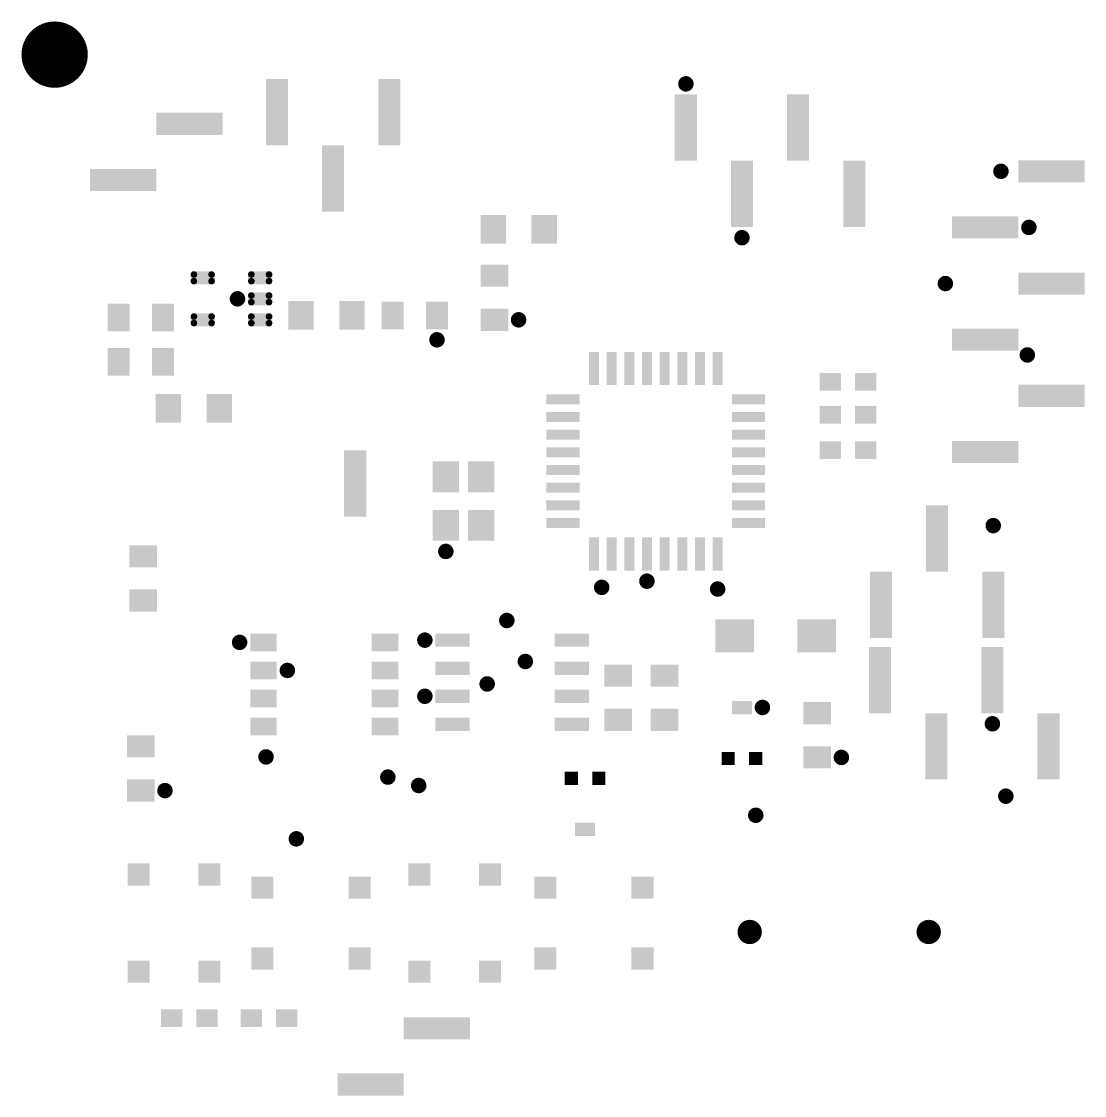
# Model space of a CAD drawing. Header units: millimetres. Extents: x -963 to 6509, y -1367 to 453.
# Drawn here: x -168.65 to -120.55, y 29.52 to 78.12 of the extents above; entities that cross this region are included whole.
import ezdxf

# ---------------------------------------------------------------- set-up
doc = ezdxf.new("R2010")
doc.units = ezdxf.units.MM
doc.header["$LTSCALE"] = 0.5
doc.layers.get('0').update_dxf_attribs({"lineweight": 60})
for name, color, linetype in [('BottomLayer', 5, 'Continuous'), ('MultiLayer', 9, 'Continuous'), ('TopLayer', 1, 'Continuous'), ('TopPaste', 8, 'Continuous')]:
    doc.layers.add(name, color=color, linetype=linetype)

# ---------------------------------------------------------------- blocks, each defined once
blk = doc.blocks.new('BA_1')
at = {"layer": 'BottomLayer', "const_width": 0.55}
for points in [[(-4.325, 0, 1), (-3.775, 0, 1)], [(3.775, 0, 1), (4.325, 0, 1)]]:
    blk.add_lwpolyline(points, format="xyb", close=True, dxfattribs=at)
at = {"layer": 'MultiLayer', "const_width": 0.55}
for points in [[(-4.325, 0, 1), (-3.775, 0, 1)], [(3.775, 0, 1), (4.325, 0, 1)]]:
    blk.add_lwpolyline(points, format="xyb", close=True, dxfattribs=at)
at = {"layer": 'TopLayer', "const_width": 0.55}
for points in [[(-4.325, 0, 1), (-3.775, 0, 1)], [(3.775, 0, 1), (4.325, 0, 1)]]:
    blk.add_lwpolyline(points, format="xyb", close=True, dxfattribs=at)
blk = doc.blocks.new('C0603_2')
at = {"layer": 'TopLayer'}
for points in [[(-1.283, -0.4), (-0.318, -0.4), (-1.283, 0.4), (-0.318, 0.4)], [(0.317, -0.4), (1.282, -0.4), (0.317, 0.4), (1.282, 0.4)]]:
    blk.add_solid(points, dxfattribs=at)
at = {"layer": 'TopPaste'}
for points in [[(-1.283, -0.4), (-0.318, -0.4), (-1.283, 0.4), (-0.318, 0.4)], [(0.317, -0.4), (1.282, -0.4), (0.317, 0.4), (1.282, 0.4)]]:
    blk.add_solid(points, dxfattribs=at)
blk = doc.blocks.new('C0603_3')
at = {"layer": 'TopLayer'}
for points in [[(-1.282, -0.4), (-0.317, -0.4), (-1.282, 0.4), (-0.317, 0.4)], [(0.318, -0.4), (1.283, -0.4), (0.318, 0.4), (1.283, 0.4)]]:
    blk.add_solid(points, dxfattribs=at)
at = {"layer": 'TopPaste'}
for points in [[(-1.282, -0.4), (-0.317, -0.4), (-1.282, 0.4), (-0.317, 0.4)], [(0.318, -0.4), (1.283, -0.4), (0.318, 0.4), (1.283, 0.4)]]:
    blk.add_solid(points, dxfattribs=at)
blk = doc.blocks.new('C0603_4')
at = {"layer": 'TopLayer'}
for points in [[(-1.282, -0.4), (-0.317, -0.4), (-1.282, 0.4), (-0.317, 0.4)], [(0.318, -0.4), (1.283, -0.4), (0.318, 0.4), (1.283, 0.4)]]:
    blk.add_solid(points, dxfattribs=at)
at = {"layer": 'TopPaste'}
for points in [[(-1.282, -0.4), (-0.317, -0.4), (-1.282, 0.4), (-0.317, 0.4)], [(0.318, -0.4), (1.283, -0.4), (0.318, 0.4), (1.283, 0.4)]]:
    blk.add_solid(points, dxfattribs=at)
blk = doc.blocks.new('C0603_5')
at = {"layer": 'TopLayer'}
for points in [[(-1.282, -0.4), (-0.317, -0.4), (-1.282, 0.4), (-0.317, 0.4)], [(0.318, -0.4), (1.283, -0.4), (0.318, 0.4), (1.283, 0.4)]]:
    blk.add_solid(points, dxfattribs=at)
at = {"layer": 'TopPaste'}
for points in [[(-1.282, -0.4), (-0.317, -0.4), (-1.282, 0.4), (-0.317, 0.4)], [(0.318, -0.4), (1.283, -0.4), (0.318, 0.4), (1.283, 0.4)]]:
    blk.add_solid(points, dxfattribs=at)
blk = doc.blocks.new('C0603_6')
at = {"layer": 'TopLayer'}
for points in [[(-1.282, -0.4), (-0.317, -0.4), (-1.282, 0.4), (-0.317, 0.4)], [(0.318, -0.4), (1.283, -0.4), (0.318, 0.4), (1.283, 0.4)]]:
    blk.add_solid(points, dxfattribs=at)
at = {"layer": 'TopPaste'}
for points in [[(-1.282, -0.4), (-0.317, -0.4), (-1.282, 0.4), (-0.317, 0.4)], [(0.318, -0.4), (1.283, -0.4), (0.318, 0.4), (1.283, 0.4)]]:
    blk.add_solid(points, dxfattribs=at)
blk = doc.blocks.new('MCPSOT_23_5__7')
at = {"layer": 'TopLayer', "const_width": 0.15}
for points in [[(-1.775, 1.1, 1), (-1.625, 1.1, 1)], [(-0.975, 1.1, 1), (-0.825, 1.1, 1)], [(0.825, 1.1, 1), (0.975, 1.1, 1)], [(1.625, 1.1, 1), (1.775, 1.1, 1)], [(-1.775, 0.8, 1), (-1.625, 0.8, 1)], [(-0.975, 0.8, 1), (-0.825, 0.8, 1)], [(0.825, 0.8, 1), (0.975, 0.8, 1)], [(1.625, 0.8, 1), (1.775, 0.8, 1)], [(-1.775, 0.15, 1), (-1.625, 0.15, 1)], [(-1.775, -0.15, 1), (-1.625, -0.15, 1)], [(-0.975, 0.15, 1), (-0.825, 0.15, 1)], [(-0.975, -0.15, 1), (-0.825, -0.15, 1)], [(-1.775, -0.8, 1), (-1.625, -0.8, 1)], [(-1.775, -1.1, 1), (-1.625, -1.1, 1)], [(-0.975, -0.8, 1), (-0.825, -0.8, 1)], [(-0.975, -1.1, 1), (-0.825, -1.1, 1)], [(0.825, -0.8, 1), (0.975, -0.8, 1)], [(0.825, -1.1, 1), (0.975, -1.1, 1)], [(1.625, -0.8, 1), (1.775, -0.8, 1)], [(1.625, -1.1, 1), (1.775, -1.1, 1)]]:
    blk.add_lwpolyline(points, format="xyb", close=True, dxfattribs=at)
at = {"layer": 'TopLayer'}
for points in [[(-1.85, 0.8), (-0.75, 0.8), (-1.85, 1.1), (-0.75, 1.1)], [(-1.7, 0.65), (-0.9, 0.65), (-1.7, 1.25), (-0.9, 1.25)], [(0.75, 0.8), (1.85, 0.8), (0.75, 1.1), (1.85, 1.1)], [(0.9, 0.65), (1.7, 0.65), (0.9, 1.25), (1.7, 1.25)], [(-1.85, -0.15), (-0.75, -0.15), (-1.85, 0.15), (-0.75, 0.15)], [(-1.7, -0.3), (-0.9, -0.3), (-1.7, 0.3), (-0.9, 0.3)], [(-1.85, -1.1), (-0.75, -1.1), (-1.85, -0.8), (-0.75, -0.8)], [(-1.7, -1.25), (-0.9, -1.25), (-1.7, -0.65), (-0.9, -0.65)], [(0.75, -1.1), (1.85, -1.1), (0.75, -0.8), (1.85, -0.8)], [(0.9, -1.25), (1.7, -1.25), (0.9, -0.65), (1.7, -0.65)]]:
    blk.add_solid(points, dxfattribs=at)
at = {"layer": 'TopPaste', "const_width": 0.15}
for points in [[(-1.775, 1.1, 1), (-1.625, 1.1, 1)], [(-0.975, 1.1, 1), (-0.825, 1.1, 1)], [(0.825, 1.1, 1), (0.975, 1.1, 1)], [(1.625, 1.1, 1), (1.775, 1.1, 1)], [(-1.775, 0.8, 1), (-1.625, 0.8, 1)], [(-0.975, 0.8, 1), (-0.825, 0.8, 1)], [(0.825, 0.8, 1), (0.975, 0.8, 1)], [(1.625, 0.8, 1), (1.775, 0.8, 1)], [(-1.775, 0.15, 1), (-1.625, 0.15, 1)], [(-1.775, -0.15, 1), (-1.625, -0.15, 1)], [(-0.975, 0.15, 1), (-0.825, 0.15, 1)], [(-0.975, -0.15, 1), (-0.825, -0.15, 1)], [(-1.775, -0.8, 1), (-1.625, -0.8, 1)], [(-1.775, -1.1, 1), (-1.625, -1.1, 1)], [(-0.975, -0.8, 1), (-0.825, -0.8, 1)], [(-0.975, -1.1, 1), (-0.825, -1.1, 1)], [(0.825, -0.8, 1), (0.975, -0.8, 1)], [(0.825, -1.1, 1), (0.975, -1.1, 1)], [(1.625, -0.8, 1), (1.775, -0.8, 1)], [(1.625, -1.1, 1), (1.775, -1.1, 1)]]:
    blk.add_lwpolyline(points, format="xyb", close=True, dxfattribs=at)
at = {"layer": 'TopPaste'}
for points in [[(-1.85, 0.8), (-0.75, 0.8), (-1.85, 1.1), (-0.75, 1.1)], [(-1.7, 0.65), (-0.9, 0.65), (-1.7, 1.25), (-0.9, 1.25)], [(0.75, 0.8), (1.85, 0.8), (0.75, 1.1), (1.85, 1.1)], [(0.9, 0.65), (1.7, 0.65), (0.9, 1.25), (1.7, 1.25)], [(-1.85, -0.15), (-0.75, -0.15), (-1.85, 0.15), (-0.75, 0.15)], [(-1.7, -0.3), (-0.9, -0.3), (-1.7, 0.3), (-0.9, 0.3)], [(-1.85, -1.1), (-0.75, -1.1), (-1.85, -0.8), (-0.75, -0.8)], [(-1.7, -1.25), (-0.9, -1.25), (-1.7, -0.65), (-0.9, -0.65)], [(0.75, -1.1), (1.85, -1.1), (0.75, -0.8), (1.85, -0.8)], [(0.9, -1.25), (1.7, -1.25), (0.9, -0.65), (1.7, -0.65)]]:
    blk.add_solid(points, dxfattribs=at)
blk = doc.blocks.new('32TQFP_7_7__8')
at = {"layer": 'TopLayer'}
for points in [[(-2.575, 3.45), (-2.575, 4.95), (-3.025, 3.45), (-3.025, 4.95)], [(-1.775, 3.45), (-1.775, 4.95), (-2.225, 3.45), (-2.225, 4.95)], [(-0.975, 3.45), (-0.975, 4.95), (-1.425, 3.45), (-1.425, 4.95)], [(-0.175, 3.45), (-0.175, 4.95), (-0.625, 3.45), (-0.625, 4.95)], [(0.625, 3.45), (0.625, 4.95), (0.175, 3.45), (0.175, 4.95)], [(1.425, 3.45), (1.425, 4.95), (0.975, 3.45), (0.975, 4.95)], [(2.225, 3.45), (2.225, 4.95), (1.775, 3.45), (1.775, 4.95)], [(3.025, 3.45), (3.025, 4.95), (2.575, 3.45), (2.575, 4.95)], [(-4.95, 2.575), (-3.45, 2.575), (-4.95, 3.025), (-3.45, 3.025)], [(3.45, 2.575), (4.95, 2.575), (3.45, 3.025), (4.95, 3.025)], [(-4.95, 1.775), (-3.45, 1.775), (-4.95, 2.225), (-3.45, 2.225)], [(3.45, 1.775), (4.95, 1.775), (3.45, 2.225), (4.95, 2.225)], [(-4.95, 0.975), (-3.45, 0.975), (-4.95, 1.425), (-3.45, 1.425)], [(3.45, 0.975), (4.95, 0.975), (3.45, 1.425), (4.95, 1.425)], [(-4.95, 0.175), (-3.45, 0.175), (-4.95, 0.625), (-3.45, 0.625)], [(3.45, 0.175), (4.95, 0.175), (3.45, 0.625), (4.95, 0.625)], [(-4.95, -0.625), (-3.45, -0.625), (-4.95, -0.175), (-3.45, -0.175)], [(3.45, -0.625), (4.95, -0.625), (3.45, -0.175), (4.95, -0.175)], [(-4.95, -1.425), (-3.45, -1.425), (-4.95, -0.975), (-3.45, -0.975)], [(3.45, -1.425), (4.95, -1.425), (3.45, -0.975), (4.95, -0.975)], [(-4.95, -2.225), (-3.45, -2.225), (-4.95, -1.775), (-3.45, -1.775)], [(3.45, -2.225), (4.95, -2.225), (3.45, -1.775), (4.95, -1.775)], [(-4.95, -3.025), (-3.45, -3.025), (-4.95, -2.575), (-3.45, -2.575)], [(3.45, -3.025), (4.95, -3.025), (3.45, -2.575), (4.95, -2.575)], [(-2.575, -4.95), (-2.575, -3.45), (-3.025, -4.95), (-3.025, -3.45)], [(-1.775, -4.95), (-1.775, -3.45), (-2.225, -4.95), (-2.225, -3.45)], [(-0.975, -4.95), (-0.975, -3.45), (-1.425, -4.95), (-1.425, -3.45)], [(-0.175, -4.95), (-0.175, -3.45), (-0.625, -4.95), (-0.625, -3.45)], [(0.625, -4.95), (0.625, -3.45), (0.175, -4.95), (0.175, -3.45)], [(1.425, -4.95), (1.425, -3.45), (0.975, -4.95), (0.975, -3.45)], [(2.225, -4.95), (2.225, -3.45), (1.775, -4.95), (1.775, -3.45)], [(3.025, -4.95), (3.025, -3.45), (2.575, -4.95), (2.575, -3.45)]]:
    blk.add_solid(points, dxfattribs=at)
at = {"layer": 'TopPaste'}
for points in [[(-2.575, 3.45), (-2.575, 4.95), (-3.025, 3.45), (-3.025, 4.95)], [(-1.775, 3.45), (-1.775, 4.95), (-2.225, 3.45), (-2.225, 4.95)], [(-0.975, 3.45), (-0.975, 4.95), (-1.425, 3.45), (-1.425, 4.95)], [(-0.175, 3.45), (-0.175, 4.95), (-0.625, 3.45), (-0.625, 4.95)], [(0.625, 3.45), (0.625, 4.95), (0.175, 3.45), (0.175, 4.95)], [(1.425, 3.45), (1.425, 4.95), (0.975, 3.45), (0.975, 4.95)], [(2.225, 3.45), (2.225, 4.95), (1.775, 3.45), (1.775, 4.95)], [(3.025, 3.45), (3.025, 4.95), (2.575, 3.45), (2.575, 4.95)], [(-4.95, 2.575), (-3.45, 2.575), (-4.95, 3.025), (-3.45, 3.025)], [(3.45, 2.575), (4.95, 2.575), (3.45, 3.025), (4.95, 3.025)], [(-4.95, 1.775), (-3.45, 1.775), (-4.95, 2.225), (-3.45, 2.225)], [(3.45, 1.775), (4.95, 1.775), (3.45, 2.225), (4.95, 2.225)], [(-4.95, 0.975), (-3.45, 0.975), (-4.95, 1.425), (-3.45, 1.425)], [(3.45, 0.975), (4.95, 0.975), (3.45, 1.425), (4.95, 1.425)], [(-4.95, 0.175), (-3.45, 0.175), (-4.95, 0.625), (-3.45, 0.625)], [(3.45, 0.175), (4.95, 0.175), (3.45, 0.625), (4.95, 0.625)], [(-4.95, -0.625), (-3.45, -0.625), (-4.95, -0.175), (-3.45, -0.175)], [(3.45, -0.625), (4.95, -0.625), (3.45, -0.175), (4.95, -0.175)], [(-4.95, -1.425), (-3.45, -1.425), (-4.95, -0.975), (-3.45, -0.975)], [(3.45, -1.425), (4.95, -1.425), (3.45, -0.975), (4.95, -0.975)], [(-4.95, -2.225), (-3.45, -2.225), (-4.95, -1.775), (-3.45, -1.775)], [(3.45, -2.225), (4.95, -2.225), (3.45, -1.775), (4.95, -1.775)], [(-4.95, -3.025), (-3.45, -3.025), (-4.95, -2.575), (-3.45, -2.575)], [(3.45, -3.025), (4.95, -3.025), (3.45, -2.575), (4.95, -2.575)], [(-2.575, -4.95), (-2.575, -3.45), (-3.025, -4.95), (-3.025, -3.45)], [(-1.775, -4.95), (-1.775, -3.45), (-2.225, -4.95), (-2.225, -3.45)], [(-0.975, -4.95), (-0.975, -3.45), (-1.425, -4.95), (-1.425, -3.45)], [(-0.175, -4.95), (-0.175, -3.45), (-0.625, -4.95), (-0.625, -3.45)], [(0.625, -4.95), (0.625, -3.45), (0.175, -4.95), (0.175, -3.45)], [(1.425, -4.95), (1.425, -3.45), (0.975, -4.95), (0.975, -3.45)], [(2.225, -4.95), (2.225, -3.45), (1.775, -4.95), (1.775, -3.45)], [(3.025, -4.95), (3.025, -3.45), (2.575, -4.95), (2.575, -3.45)]]:
    blk.add_solid(points, dxfattribs=at)
blk = doc.blocks.new('MCP_SO_8_9')
at = {"layer": 'TopLayer'}
for points in [[(-2.205, 1.925), (-1.605, 1.925), (-2.205, 3.475), (-1.605, 3.475)], [(-0.935, 1.925), (-0.335, 1.925), (-0.935, 3.475), (-0.335, 3.475)], [(0.335, 1.925), (0.935, 1.925), (0.335, 3.475), (0.935, 3.475)], [(1.605, 1.925), (2.205, 1.925), (1.605, 3.475), (2.205, 3.475)], [(-2.205, -3.475), (-1.605, -3.475), (-2.205, -1.925), (-1.605, -1.925)], [(-0.935, -3.475), (-0.335, -3.475), (-0.935, -1.925), (-0.335, -1.925)], [(0.335, -3.475), (0.935, -3.475), (0.335, -1.925), (0.935, -1.925)], [(1.605, -3.475), (2.205, -3.475), (1.605, -1.925), (2.205, -1.925)]]:
    blk.add_solid(points, dxfattribs=at)
at = {"layer": 'TopPaste'}
for points in [[(-2.205, 1.925), (-1.605, 1.925), (-2.205, 3.475), (-1.605, 3.475)], [(-0.935, 1.925), (-0.335, 1.925), (-0.935, 3.475), (-0.335, 3.475)], [(0.335, 1.925), (0.935, 1.925), (0.335, 3.475), (0.935, 3.475)], [(1.605, 1.925), (2.205, 1.925), (1.605, 3.475), (2.205, 3.475)], [(-2.205, -3.475), (-1.605, -3.475), (-2.205, -1.925), (-1.605, -1.925)], [(-0.935, -3.475), (-0.335, -3.475), (-0.935, -1.925), (-0.335, -1.925)], [(0.335, -3.475), (0.935, -3.475), (0.335, -1.925), (0.935, -1.925)], [(1.605, -3.475), (2.205, -3.475), (1.605, -1.925), (2.205, -1.925)]]:
    blk.add_solid(points, dxfattribs=at)
blk = doc.blocks.new('HL_SMD_10')
at = {"layer": 'TopLayer'}
for points in [[(-1.725, -0.65), (-0.575, -0.65), (-1.725, 0.65), (-0.575, 0.65)], [(0.575, -0.65), (1.725, -0.65), (0.575, 0.65), (1.725, 0.65)]]:
    blk.add_solid(points, dxfattribs=at)
at = {"layer": 'TopPaste'}
for points in [[(-1.725, -0.65), (-0.575, -0.65), (-1.725, 0.65), (-0.575, 0.65)], [(0.575, -0.65), (1.725, -0.65), (0.575, 0.65), (1.725, 0.65)]]:
    blk.add_solid(points, dxfattribs=at)
blk = doc.blocks.new('HL_SMD_11')
at = {"layer": 'TopLayer'}
for points in [[(-1.725, -0.65), (-0.575, -0.65), (-1.725, 0.65), (-0.575, 0.65)], [(0.575, -0.65), (1.725, -0.65), (0.575, 0.65), (1.725, 0.65)]]:
    blk.add_solid(points, dxfattribs=at)
at = {"layer": 'TopPaste'}
for points in [[(-1.725, -0.65), (-0.575, -0.65), (-1.725, 0.65), (-0.575, 0.65)], [(0.575, -0.65), (1.725, -0.65), (0.575, 0.65), (1.725, 0.65)]]:
    blk.add_solid(points, dxfattribs=at)
blk = doc.blocks.new('HL_P4_12')
at = {"layer": 'TopLayer'}
for points in [[(-2.7, 2.1), (-2.7, 1.1), (-1.7, 2.1), (-1.7, 1.1)], [(1.7, 2.1), (1.7, 1.1), (2.7, 2.1), (2.7, 1.1)], [(-2.7, -1.1), (-2.7, -2.1), (-1.7, -1.1), (-1.7, -2.1)], [(1.7, -1.1), (1.7, -2.1), (2.7, -1.1), (2.7, -2.1)]]:
    blk.add_solid(points, dxfattribs=at)
at = {"layer": 'TopPaste'}
for points in [[(-2.7, 2.1), (-2.7, 1.1), (-1.7, 2.1), (-1.7, 1.1)], [(1.7, 2.1), (1.7, 1.1), (2.7, 2.1), (2.7, 1.1)], [(-2.7, -1.1), (-2.7, -2.1), (-1.7, -1.1), (-1.7, -2.1)], [(1.7, -1.1), (1.7, -2.1), (2.7, -1.1), (2.7, -2.1)]]:
    blk.add_solid(points, dxfattribs=at)
blk = doc.blocks.new('HL_P4_13')
at = {"layer": 'TopLayer'}
for points in [[(-2.7, 2.1), (-2.7, 1.1), (-1.7, 2.1), (-1.7, 1.1)], [(1.7, 2.1), (1.7, 1.1), (2.7, 2.1), (2.7, 1.1)], [(-2.7, -1.1), (-2.7, -2.1), (-1.7, -1.1), (-1.7, -2.1)], [(1.7, -1.1), (1.7, -2.1), (2.7, -1.1), (2.7, -2.1)]]:
    blk.add_solid(points, dxfattribs=at)
at = {"layer": 'TopPaste'}
for points in [[(-2.7, 2.1), (-2.7, 1.1), (-1.7, 2.1), (-1.7, 1.1)], [(1.7, 2.1), (1.7, 1.1), (2.7, 2.1), (2.7, 1.1)], [(-2.7, -1.1), (-2.7, -2.1), (-1.7, -1.1), (-1.7, -2.1)], [(1.7, -1.1), (1.7, -2.1), (2.7, -1.1), (2.7, -2.1)]]:
    blk.add_solid(points, dxfattribs=at)
blk = doc.blocks.new('HL_P4_14')
at = {"layer": 'TopLayer'}
for points in [[(-2.7, 2.1), (-2.7, 1.1), (-1.7, 2.1), (-1.7, 1.1)], [(1.7, 2.1), (1.7, 1.1), (2.7, 2.1), (2.7, 1.1)], [(-2.7, -1.1), (-2.7, -2.1), (-1.7, -1.1), (-1.7, -2.1)], [(1.7, -1.1), (1.7, -2.1), (2.7, -1.1), (2.7, -2.1)]]:
    blk.add_solid(points, dxfattribs=at)
at = {"layer": 'TopPaste'}
for points in [[(-2.7, 2.1), (-2.7, 1.1), (-1.7, 2.1), (-1.7, 1.1)], [(1.7, 2.1), (1.7, 1.1), (2.7, 2.1), (2.7, 1.1)], [(-2.7, -1.1), (-2.7, -2.1), (-1.7, -1.1), (-1.7, -2.1)], [(1.7, -1.1), (1.7, -2.1), (2.7, -1.1), (2.7, -2.1)]]:
    blk.add_solid(points, dxfattribs=at)
blk = doc.blocks.new('HL_P4_15')
at = {"layer": 'TopLayer'}
for points in [[(-2.7, 2.1), (-2.7, 1.1), (-1.7, 2.1), (-1.7, 1.1)], [(1.7, 2.1), (1.7, 1.1), (2.7, 2.1), (2.7, 1.1)], [(-2.7, -1.1), (-2.7, -2.1), (-1.7, -1.1), (-1.7, -2.1)], [(1.7, -1.1), (1.7, -2.1), (2.7, -1.1), (2.7, -2.1)]]:
    blk.add_solid(points, dxfattribs=at)
at = {"layer": 'TopPaste'}
for points in [[(-2.7, 2.1), (-2.7, 1.1), (-1.7, 2.1), (-1.7, 1.1)], [(1.7, 2.1), (1.7, 1.1), (2.7, 2.1), (2.7, 1.1)], [(-2.7, -1.1), (-2.7, -2.1), (-1.7, -1.1), (-1.7, -2.1)], [(1.7, -1.1), (1.7, -2.1), (2.7, -1.1), (2.7, -2.1)]]:
    blk.add_solid(points, dxfattribs=at)
blk = doc.blocks.new('HL_SMD_16')
at = {"layer": 'TopLayer'}
for points in [[(-1.725, -0.65), (-0.575, -0.65), (-1.725, 0.65), (-0.575, 0.65)], [(0.575, -0.65), (1.725, -0.65), (0.575, 0.65), (1.725, 0.65)]]:
    blk.add_solid(points, dxfattribs=at)
at = {"layer": 'TopPaste'}
for points in [[(-1.725, -0.65), (-0.575, -0.65), (-1.725, 0.65), (-0.575, 0.65)], [(0.575, -0.65), (1.725, -0.65), (0.575, 0.65), (1.725, 0.65)]]:
    blk.add_solid(points, dxfattribs=at)
blk = doc.blocks.new('R0805_17')
at = {"layer": 'TopLayer'}
for points in [[(-1.5, -0.625), (-0.5, -0.625), (-1.5, 0.625), (-0.5, 0.625)], [(0.5, -0.625), (1.5, -0.625), (0.5, 0.625), (1.5, 0.625)]]:
    blk.add_solid(points, dxfattribs=at)
at = {"layer": 'TopPaste'}
for points in [[(-1.5, -0.625), (-0.5, -0.625), (-1.5, 0.625), (-0.5, 0.625)], [(0.5, -0.625), (1.5, -0.625), (0.5, 0.625), (1.5, 0.625)]]:
    blk.add_solid(points, dxfattribs=at)
blk = doc.blocks.new('R0805_18')
at = {"layer": 'TopLayer'}
for points in [[(-1.5, -0.625), (-0.5, -0.625), (-1.5, 0.625), (-0.5, 0.625)], [(0.5, -0.625), (1.5, -0.625), (0.5, 0.625), (1.5, 0.625)]]:
    blk.add_solid(points, dxfattribs=at)
at = {"layer": 'TopPaste'}
for points in [[(-1.5, -0.625), (-0.5, -0.625), (-1.5, 0.625), (-0.5, 0.625)], [(0.5, -0.625), (1.5, -0.625), (0.5, 0.625), (1.5, 0.625)]]:
    blk.add_solid(points, dxfattribs=at)
blk = doc.blocks.new('R0805_19')
at = {"layer": 'TopLayer'}
for points in [[(-1.5, -0.625), (-0.5, -0.625), (-1.5, 0.625), (-0.5, 0.625)], [(0.5, -0.625), (1.5, -0.625), (0.5, 0.625), (1.5, 0.625)]]:
    blk.add_solid(points, dxfattribs=at)
at = {"layer": 'TopPaste'}
for points in [[(-1.5, -0.625), (-0.5, -0.625), (-1.5, 0.625), (-0.5, 0.625)], [(0.5, -0.625), (1.5, -0.625), (0.5, 0.625), (1.5, 0.625)]]:
    blk.add_solid(points, dxfattribs=at)
blk = doc.blocks.new('R0805_20')
at = {"layer": 'TopLayer'}
for points in [[(-1.5, -0.625), (-0.5, -0.625), (-1.5, 0.625), (-0.5, 0.625)], [(0.5, -0.625), (1.5, -0.625), (0.5, 0.625), (1.5, 0.625)]]:
    blk.add_solid(points, dxfattribs=at)
at = {"layer": 'TopPaste'}
for points in [[(-1.5, -0.625), (-0.5, -0.625), (-1.5, 0.625), (-0.5, 0.625)], [(0.5, -0.625), (1.5, -0.625), (0.5, 0.625), (1.5, 0.625)]]:
    blk.add_solid(points, dxfattribs=at)
blk = doc.blocks.new('R0805_21')
at = {"layer": 'TopLayer'}
for points in [[(-1.5, -0.625), (-0.5, -0.625), (-1.5, 0.625), (-0.5, 0.625)], [(0.5, -0.625), (1.5, -0.625), (0.5, 0.625), (1.5, 0.625)]]:
    blk.add_solid(points, dxfattribs=at)
at = {"layer": 'TopPaste'}
for points in [[(-1.5, -0.625), (-0.5, -0.625), (-1.5, 0.625), (-0.5, 0.625)], [(0.5, -0.625), (1.5, -0.625), (0.5, 0.625), (1.5, 0.625)]]:
    blk.add_solid(points, dxfattribs=at)
blk = doc.blocks.new('R0805_22')
at = {"layer": 'TopLayer'}
for points in [[(-1.5, -0.625), (-0.5, -0.625), (-1.5, 0.625), (-0.5, 0.625)], [(0.5, -0.625), (1.5, -0.625), (0.5, 0.625), (1.5, 0.625)]]:
    blk.add_solid(points, dxfattribs=at)
at = {"layer": 'TopPaste'}
for points in [[(-1.5, -0.625), (-0.5, -0.625), (-1.5, 0.625), (-0.5, 0.625)], [(0.5, -0.625), (1.5, -0.625), (0.5, 0.625), (1.5, 0.625)]]:
    blk.add_solid(points, dxfattribs=at)
blk = doc.blocks.new('R0805_23')
at = {"layer": 'TopLayer'}
for points in [[(-1.5, -0.625), (-0.5, -0.625), (-1.5, 0.625), (-0.5, 0.625)], [(0.5, -0.625), (1.5, -0.625), (0.5, 0.625), (1.5, 0.625)]]:
    blk.add_solid(points, dxfattribs=at)
at = {"layer": 'TopPaste'}
for points in [[(-1.5, -0.625), (-0.5, -0.625), (-1.5, 0.625), (-0.5, 0.625)], [(0.5, -0.625), (1.5, -0.625), (0.5, 0.625), (1.5, 0.625)]]:
    blk.add_solid(points, dxfattribs=at)
blk = doc.blocks.new('R0805_24')
at = {"layer": 'TopLayer'}
for points in [[(-1.5, -0.625), (-0.5, -0.625), (-1.5, 0.625), (-0.5, 0.625)], [(0.5, -0.625), (1.5, -0.625), (0.5, 0.625), (1.5, 0.625)]]:
    blk.add_solid(points, dxfattribs=at)
at = {"layer": 'TopPaste'}
for points in [[(-1.5, -0.625), (-0.5, -0.625), (-1.5, 0.625), (-0.5, 0.625)], [(0.5, -0.625), (1.5, -0.625), (0.5, 0.625), (1.5, 0.625)]]:
    blk.add_solid(points, dxfattribs=at)
blk = doc.blocks.new('R0805_25')
at = {"layer": 'TopLayer'}
for points in [[(-1.5, -0.625), (-0.5, -0.625), (-1.5, 0.625), (-0.5, 0.625)], [(0.5, -0.625), (1.5, -0.625), (0.5, 0.625), (1.5, 0.625)]]:
    blk.add_solid(points, dxfattribs=at)
at = {"layer": 'TopPaste'}
for points in [[(-1.5, -0.625), (-0.5, -0.625), (-1.5, 0.625), (-0.5, 0.625)], [(0.5, -0.625), (1.5, -0.625), (0.5, 0.625), (1.5, 0.625)]]:
    blk.add_solid(points, dxfattribs=at)
blk = doc.blocks.new('VT1206_26')
at = {"layer": 'TopLayer'}
for points in [[(-2.75, 0.75), (-2.75, -0.75), (-1, 0.75), (-1, -0.75)], [(0.95, 0.75), (0.95, -0.75), (2.7, 0.75), (2.7, -0.75)]]:
    blk.add_solid(points, dxfattribs=at)
at = {"layer": 'TopPaste'}
for points in [[(-2.75, 0.75), (-2.75, -0.75), (-1, 0.75), (-1, -0.75)], [(0.95, 0.75), (0.95, -0.75), (2.7, 0.75), (2.7, -0.75)]]:
    blk.add_solid(points, dxfattribs=at)
blk = doc.blocks.new('SO_8_27')
at = {"layer": 'TopLayer'}
for points in [[(-2.305, 3.35), (-2.305, 2.15), (-1.505, 3.35), (-1.505, 2.15)], [(-1.035, 3.35), (-1.035, 2.15), (-0.235, 3.35), (-0.235, 2.15)], [(0.235, 3.35), (0.235, 2.15), (1.035, 3.35), (1.035, 2.15)], [(1.505, 3.35), (1.505, 2.15), (2.305, 3.35), (2.305, 2.15)], [(-2.305, -2.15), (-2.305, -3.35), (-1.505, -2.15), (-1.505, -3.35)], [(-1.035, -2.15), (-1.035, -3.35), (-0.235, -2.15), (-0.235, -3.35)], [(0.235, -2.15), (0.235, -3.35), (1.035, -2.15), (1.035, -3.35)], [(1.505, -2.15), (1.505, -3.35), (2.305, -2.15), (2.305, -3.35)]]:
    blk.add_solid(points, dxfattribs=at)
at = {"layer": 'TopPaste'}
for points in [[(-2.305, 3.35), (-2.305, 2.15), (-1.505, 3.35), (-1.505, 2.15)], [(-1.035, 3.35), (-1.035, 2.15), (-0.235, 3.35), (-0.235, 2.15)], [(0.235, 3.35), (0.235, 2.15), (1.035, 3.35), (1.035, 2.15)], [(1.505, 3.35), (1.505, 2.15), (2.305, 3.35), (2.305, 2.15)], [(-2.305, -2.15), (-2.305, -3.35), (-1.505, -2.15), (-1.505, -3.35)], [(-1.035, -2.15), (-1.035, -3.35), (-0.235, -2.15), (-0.235, -3.35)], [(0.235, -2.15), (0.235, -3.35), (1.035, -2.15), (1.035, -3.35)], [(1.505, -2.15), (1.505, -3.35), (2.305, -2.15), (2.305, -3.35)]]:
    blk.add_solid(points, dxfattribs=at)
blk = doc.blocks.new('PLS1_S_28')
at = {"layer": 'TopLayer'}
blk.add_solid([(-0.5, 1.5), (-0.5, -1.5), (0.5, 1.5), (0.5, -1.5)], dxfattribs=at)
at = {"layer": 'TopPaste'}
blk.add_solid([(-0.5, 1.5), (-0.5, -1.5), (0.5, 1.5), (0.5, -1.5)], dxfattribs=at)
blk = doc.blocks.new('PLS2_S_29')
at = {"layer": 'TopLayer'}
for points in [[(-1.77, 3), (-1.77, 0), (-0.77, 3), (-0.77, 0)], [(0.77, 0), (0.77, -3), (1.77, 0), (1.77, -3)]]:
    blk.add_solid(points, dxfattribs=at)
at = {"layer": 'TopPaste'}
for points in [[(-1.77, 3), (-1.77, 0), (-0.77, 3), (-0.77, 0)], [(0.77, 0), (0.77, -3), (1.77, 0), (1.77, -3)]]:
    blk.add_solid(points, dxfattribs=at)
blk = doc.blocks.new('PLS3_S_30')
at = {"layer": 'TopLayer'}
for points in [[(-1.77, 3), (-1.77, 0), (-0.77, 3), (-0.77, 0)], [(3.31, 3), (3.31, 0), (4.31, 3), (4.31, 0)], [(0.77, 0), (0.77, -3), (1.77, 0), (1.77, -3)]]:
    blk.add_solid(points, dxfattribs=at)
at = {"layer": 'TopPaste'}
for points in [[(-1.77, 3), (-1.77, 0), (-0.77, 3), (-0.77, 0)], [(3.31, 3), (3.31, 0), (4.31, 3), (4.31, 0)], [(0.77, 0), (0.77, -3), (1.77, 0), (1.77, -3)]]:
    blk.add_solid(points, dxfattribs=at)
blk = doc.blocks.new('PLS6_S_31')
at = {"layer": 'TopLayer'}
for points in [[(-1.77, 3), (-1.77, 0), (-0.77, 3), (-0.77, 0)], [(3.31, 3), (3.31, 0), (4.31, 3), (4.31, 0)], [(8.39, 3), (8.39, 0), (9.39, 3), (9.39, 0)], [(0.77, 0), (0.77, -3), (1.77, 0), (1.77, -3)], [(5.85, 0), (5.85, -3), (6.85, 0), (6.85, -3)], [(10.93, 0), (10.93, -3), (11.93, 0), (11.93, -3)]]:
    blk.add_solid(points, dxfattribs=at)
at = {"layer": 'TopPaste'}
for points in [[(-1.77, 3), (-1.77, 0), (-0.77, 3), (-0.77, 0)], [(3.31, 3), (3.31, 0), (4.31, 3), (4.31, 0)], [(8.39, 3), (8.39, 0), (9.39, 3), (9.39, 0)], [(0.77, 0), (0.77, -3), (1.77, 0), (1.77, -3)], [(5.85, 0), (5.85, -3), (6.85, 0), (6.85, -3)], [(10.93, 0), (10.93, -3), (11.93, 0), (11.93, -3)]]:
    blk.add_solid(points, dxfattribs=at)
blk = doc.blocks.new('PLS4_S_32')
at = {"layer": 'TopLayer'}
for points in [[(-1.77, 3), (-1.77, 0), (-0.77, 3), (-0.77, 0)], [(3.31, 3), (3.31, 0), (4.31, 3), (4.31, 0)], [(0.77, 0), (0.77, -3), (1.77, 0), (1.77, -3)], [(5.85, 0), (5.85, -3), (6.85, 0), (6.85, -3)]]:
    blk.add_solid(points, dxfattribs=at)
at = {"layer": 'TopPaste'}
for points in [[(-1.77, 3), (-1.77, 0), (-0.77, 3), (-0.77, 0)], [(3.31, 3), (3.31, 0), (4.31, 3), (4.31, 0)], [(0.77, 0), (0.77, -3), (1.77, 0), (1.77, -3)], [(5.85, 0), (5.85, -3), (6.85, 0), (6.85, -3)]]:
    blk.add_solid(points, dxfattribs=at)
blk = doc.blocks.new('PLS4_S_33')
at = {"layer": 'TopLayer'}
for points in [[(-1.77, 3), (-1.77, 0), (-0.77, 3), (-0.77, 0)], [(3.31, 3), (3.31, 0), (4.31, 3), (4.31, 0)], [(0.77, 0), (0.77, -3), (1.77, 0), (1.77, -3)], [(5.85, 0), (5.85, -3), (6.85, 0), (6.85, -3)]]:
    blk.add_solid(points, dxfattribs=at)
at = {"layer": 'TopPaste'}
for points in [[(-1.77, 3), (-1.77, 0), (-0.77, 3), (-0.77, 0)], [(3.31, 3), (3.31, 0), (4.31, 3), (4.31, 0)], [(0.77, 0), (0.77, -3), (1.77, 0), (1.77, -3)], [(5.85, 0), (5.85, -3), (6.85, 0), (6.85, -3)]]:
    blk.add_solid(points, dxfattribs=at)
blk = doc.blocks.new('PLS3_S_34')
at = {"layer": 'TopLayer'}
for points in [[(-1.77, 3), (-1.77, 0), (-0.77, 3), (-0.77, 0)], [(3.31, 3), (3.31, 0), (4.31, 3), (4.31, 0)], [(0.77, 0), (0.77, -3), (1.77, 0), (1.77, -3)]]:
    blk.add_solid(points, dxfattribs=at)
at = {"layer": 'TopPaste'}
for points in [[(-1.77, 3), (-1.77, 0), (-0.77, 3), (-0.77, 0)], [(3.31, 3), (3.31, 0), (4.31, 3), (4.31, 0)], [(0.77, 0), (0.77, -3), (1.77, 0), (1.77, -3)]]:
    blk.add_solid(points, dxfattribs=at)
blk = doc.blocks.new('PLS2_S_35')
at = {"layer": 'TopLayer'}
for points in [[(-1.77, 3), (-1.77, 0), (-0.77, 3), (-0.77, 0)], [(0.77, 0), (0.77, -3), (1.77, 0), (1.77, -3)]]:
    blk.add_solid(points, dxfattribs=at)
at = {"layer": 'TopPaste'}
for points in [[(-1.77, 3), (-1.77, 0), (-0.77, 3), (-0.77, 0)], [(0.77, 0), (0.77, -3), (1.77, 0), (1.77, -3)]]:
    blk.add_solid(points, dxfattribs=at)
blk = doc.blocks.new('ZQ_4P_36')
at = {"layer": 'TopLayer'}
for points in [[(-1.8, 0.2), (-0.4, 0.2), (-1.8, 1.4), (-0.4, 1.4)], [(0.4, 0.2), (1.8, 0.2), (0.4, 1.4), (1.8, 1.4)], [(-1.8, -1.4), (-0.4, -1.4), (-1.8, -0.2), (-0.4, -0.2)], [(0.4, -1.4), (1.8, -1.4), (0.4, -0.2), (1.8, -0.2)]]:
    blk.add_solid(points, dxfattribs=at)
at = {"layer": 'TopPaste'}
for points in [[(-1.8, 0.2), (-0.4, 0.2), (-1.8, 1.4), (-0.4, 1.4)], [(0.4, 0.2), (1.8, 0.2), (0.4, 1.4), (1.8, 1.4)], [(-1.8, -1.4), (-0.4, -1.4), (-1.8, -0.2), (-0.4, -0.2)], [(0.4, -1.4), (1.8, -1.4), (0.4, -0.2), (1.8, -0.2)]]:
    blk.add_solid(points, dxfattribs=at)
blk = doc.blocks.new('R___P___37')
at = {"layer": 'TopLayer'}
for points in [[(-0.45, 0.85), (0.45, 0.85), (-0.45, 1.45), (0.45, 1.45)], [(-0.925, -1.45), (-0.325, -1.45), (-0.925, -0.85), (-0.325, -0.85)], [(0.325, -1.45), (0.925, -1.45), (0.325, -0.85), (0.925, -0.85)]]:
    blk.add_solid(points, dxfattribs=at)
at = {"layer": 'TopPaste'}
for points in [[(-0.45, 0.85), (0.45, 0.85), (-0.45, 1.45), (0.45, 1.45)], [(-0.925, -1.45), (-0.325, -1.45), (-0.925, -0.85), (-0.325, -0.85)], [(0.325, -1.45), (0.925, -1.45), (0.325, -0.85), (0.925, -0.85)]]:
    blk.add_solid(points, dxfattribs=at)
blk = doc.blocks.new('R___P___38')
at = {"layer": 'TopLayer'}
for points in [[(-0.45, 0.85), (0.45, 0.85), (-0.45, 1.45), (0.45, 1.45)], [(-0.925, -1.45), (-0.325, -1.45), (-0.925, -0.85), (-0.325, -0.85)], [(0.325, -1.45), (0.925, -1.45), (0.325, -0.85), (0.925, -0.85)]]:
    blk.add_solid(points, dxfattribs=at)
at = {"layer": 'TopPaste'}
for points in [[(-0.45, 0.85), (0.45, 0.85), (-0.45, 1.45), (0.45, 1.45)], [(-0.925, -1.45), (-0.325, -1.45), (-0.925, -0.85), (-0.325, -0.85)], [(0.325, -1.45), (0.925, -1.45), (0.325, -0.85), (0.925, -0.85)]]:
    blk.add_solid(points, dxfattribs=at)

msp = doc.modelspace()

# ---------------------------------------------------------------- linework, layer by layer
at = {"layer": 'MultiLayer'}
for points, const_width in [([(-167.901, 76.622, 1), (-166.401, 76.622, 1)], 1.5), ([(-138.763, 75.299, 1), (-138.413, 75.299, 1)], 0.35), ([(-124.508, 71.342, 1), (-124.158, 71.342, 1)], 0.35), ([(-123.243, 68.802, 1), (-122.893, 68.802, 1)], 0.35), ([(-136.226, 68.339, 1), (-135.876, 68.339, 1)], 0.35), ([(-127.022, 66.262, 1), (-126.672, 66.262, 1)], 0.35), ([(-159.053, 65.572, 1), (-158.703, 65.572, 1)], 0.35), ([(-146.332, 64.622, 1), (-145.982, 64.622, 1)], 0.35), ([(-150.026, 63.717, 1), (-149.676, 63.717, 1)], 0.35), ([(-123.314, 63.031, 1), (-122.964, 63.031, 1)], 0.35), ([(-124.856, 55.309, 1), (-124.506, 55.309, 1)], 0.35), ([(-149.626, 54.141, 1), (-149.276, 54.141, 1)], 0.35), ([(-140.526, 52.795, 1), (-140.176, 52.795, 1)], 0.35), ([(-142.573, 52.515, 1), (-142.223, 52.515, 1)], 0.35), ([(-137.326, 52.439, 1), (-136.976, 52.439, 1)], 0.35), ([(-146.865, 51.017, 1), (-146.515, 51.017, 1)], 0.35), ([(-158.956, 50.026, 1), (-158.606, 50.026, 1)], 0.35), ([(-150.574, 50.127, 1), (-150.224, 50.127, 1)], 0.35), ([(-156.797, 48.756, 1), (-156.447, 48.756, 1)], 0.35), ([(-146.027, 49.162, 1), (-145.677, 49.162, 1)], 0.35), ([(-147.755, 48.146, 1), (-147.405, 48.146, 1)], 0.35), ([(-150.574, 47.588, 1), (-150.224, 47.588, 1)], 0.35), ([(-135.3, 47.08, 1), (-134.95, 47.08, 1)], 0.35), ([(-124.894, 46.343, 1), (-124.544, 46.343, 1)], 0.35), ([(-157.762, 44.844, 1), (-157.412, 44.844, 1)], 0.35), ([(-131.727, 44.819, 1), (-131.377, 44.819, 1)], 0.35), ([(-152.25, 43.93, 1), (-151.9, 43.93, 1)], 0.35), ([(-150.853, 43.549, 1), (-150.503, 43.549, 1)], 0.35), ([(-162.334, 43.32, 1), (-161.984, 43.32, 1)], 0.35), ([(-124.286, 43.066, 1), (-123.936, 43.066, 1)], 0.35), ([(-135.601, 42.203, 1), (-135.251, 42.203, 1)], 0.35), ([(-156.39, 41.136, 1), (-156.04, 41.136, 1)], 0.35)]:
    msp.add_lwpolyline(points, format="xyb", close=True, dxfattribs=dict(at, const_width=const_width))

# ---------------------------------------------------------------- block references
for name, p in [('PLS3_S_30', (-155.821, 72.522)), ('PLS4_S_33', (-137.321, 71.822)), ('R0805_17', (-163.251, 64.722)), ('R0805_19', (-150.851, 64.822)), ('R0805_20', (-163.251, 62.722)), ('32TQFP_7_7__8', (-139.951, 58.222)), ('C0603_5', (-131.251, 61.822)), ('C0603_3', (-131.251, 60.322)), ('PLS1_S_28', (-153.551, 57.222)), ('R___P___37', (-136.051, 45.922)), ('HL_P4_13', (-155.551, 37.322)), ('HL_P4_15', (-142.751, 37.322)), ('BA_1', (-131.651, 36.922)), ('C0603_4', (-161.051, 33.022)), ('C0603_6', (-157.451, 33.022))]:
    msp.add_blockref(name, p)
for name, p, rotation in [('PLS2_S_29', (-162.551, 72.222), 270), ('PLS6_S_31', (-123.551, 59.912), 90), ('HL_SMD_16', (-146.151, 68.722), 180), ('R0805_25', (-147.251, 65.622), 90), ('MCPSOT_23_5__7', (-159.151, 65.572), 180), ('HL_SMD_10', (-154.851, 64.822), 180), ('HL_SMD_11', (-160.851, 60.622), 180), ('C0603_2', (-131.251, 58.722), 180), ('ZQ_4P_36', (-148.651, 56.422), 90), ('PLS3_S_34', (-125.951, 53.222), 180), ('R0805_21', (-163.151, 52.922), 270), ('VT1206_26', (-134.551, 50.322), 180), ('SO_8_27', (-154.951, 48.122), 270), ('MCP_SO_8_9', (-146.451, 48.222), 270), ('PLS4_S_32', (-123.451, 46.822), 180), ('R0805_22', (-141.651, 47.522), 90), ('R0805_24', (-139.551, 47.522), 90), ('R0805_18', (-132.651, 45.822), 90), ('R0805_23', (-163.251, 44.322), 90), ('R___P___38', (-143.151, 42.722), 180), ('HL_P4_12', (-161.751, 37.322), 90), ('HL_P4_14', (-149.051, 37.322), 90), ('PLS2_S_35', (-151.351, 31.292), 90)]:
    msp.add_blockref(name, p, dxfattribs=dict(rotation=rotation))

doc.saveas('drawing.dxf')
